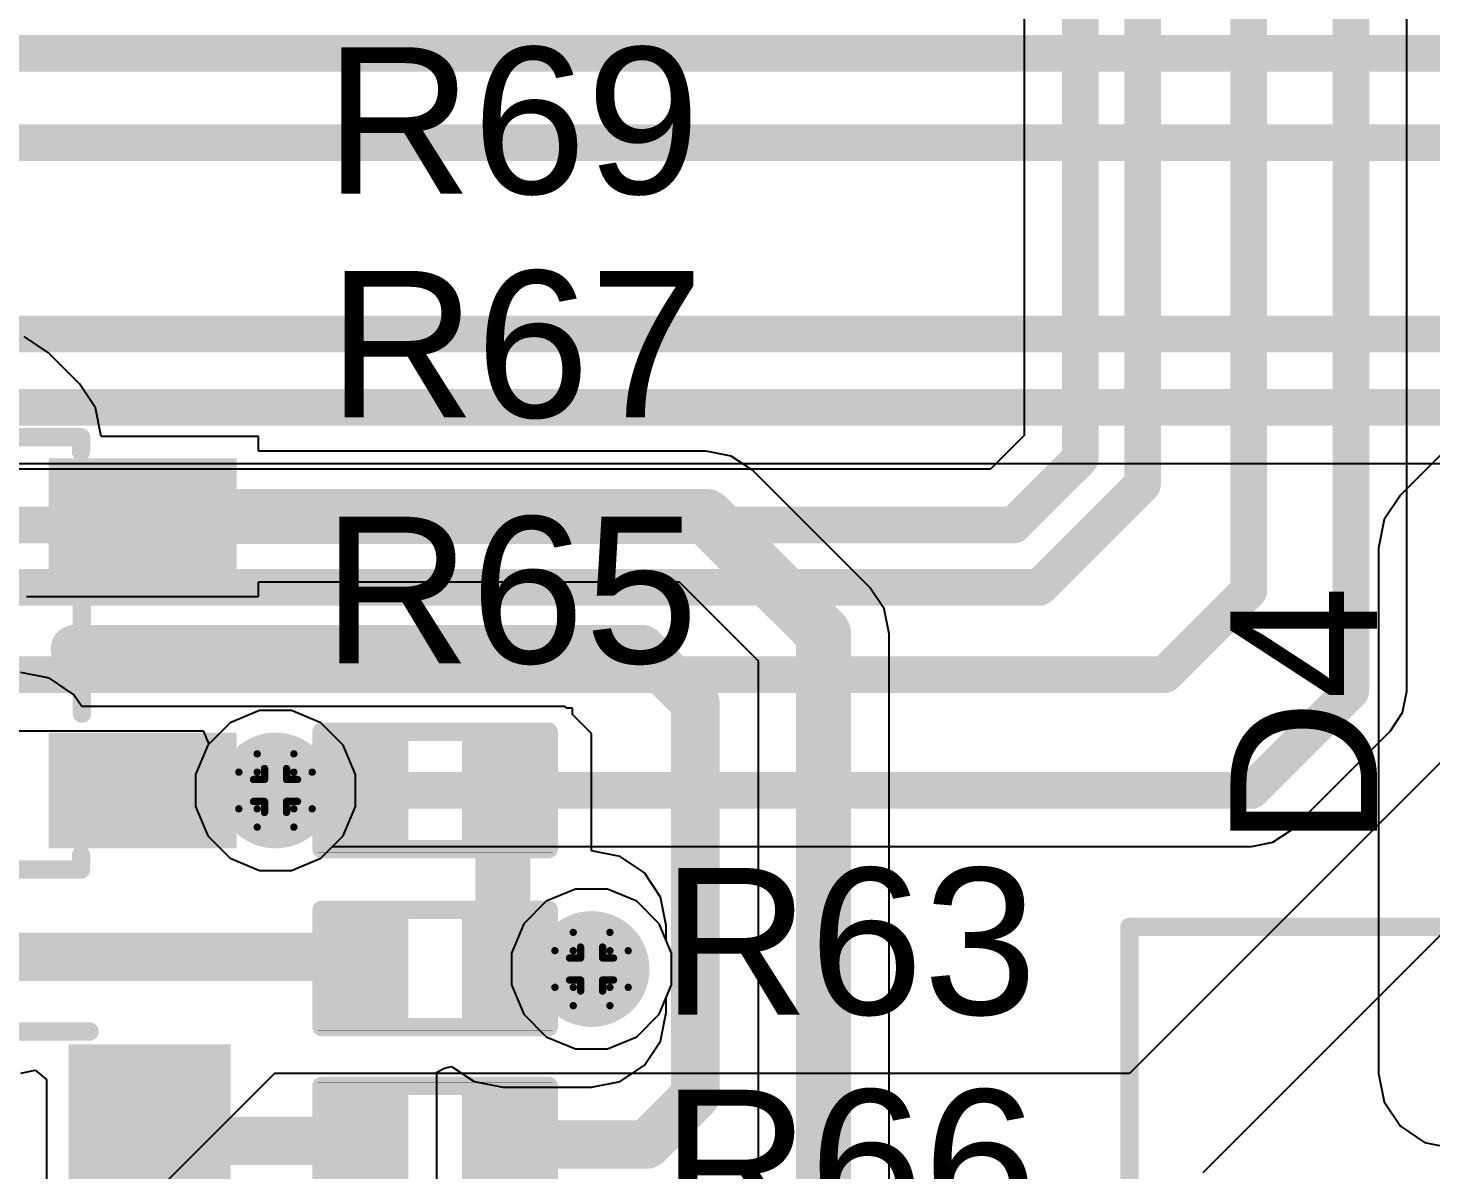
# Model space of a CAD drawing. Header units: inches. Extents: x -3 to 5259, y -3 to 5282.
# Drawn here: x 21.39 to 31.11, y 20.92 to 28.84 of the extents above; entities that cross this region are included whole.
import ezdxf

# ---------------------------------------------------------------- set-up
doc = ezdxf.new("R2010")
doc.units = ezdxf.units.IN
for name, color, linetype in [('Bottom Layer', 5, 'Continuous'), ('Bottom Solder', 6, 'Continuous'), ('Drill Drawing', 1, 'Continuous'), ('Layer 1', 16, 'Continuous'), ('Layer 2', 76, 'Continuous'), ('Top Layer', 1, 'Continuous'), ('Top Overlay', 2, 'Continuous'), ('Top Paste', 8, 'Continuous'), ('Top Solder', 216, 'Continuous'), ('Via Holes', 16, 'Continuous')]:
    doc.layers.add(name, color=color, linetype=linetype)
doc.styles.add('Arial', font='', dxfattribs={"height": 0.2})
doc.styles.get('Arial').set_extended_font_data('Arial')

# ---------------------------------------------------------------- blocks, each defined once
blk = doc.blocks.new('SOT_23_5_23')
at = {"layer": 'Top Layer'}
for points in [[(-1.85, 1.25), (-0.75, 1.25), (-0.75, 0.65), (-1.85, 0.65)], [(0.75, 1.25), (1.85, 1.25), (1.85, 0.65), (0.75, 0.65)], [(-1.85, 0.3), (-0.75, 0.3), (-0.75, -0.3), (-1.85, -0.3)], [(-1.85, -0.65), (-0.75, -0.65), (-0.75, -1.25), (-1.85, -1.25)], [(0.75, -0.65), (1.85, -0.65), (1.85, -1.25), (0.75, -1.25)]]:
    blk.add_hatch(color=1, dxfattribs=at).paths.add_polyline_path(points)
at = {"layer": 'Top Paste'}
for points in [[(-1.85, 1.25), (-0.75, 1.25), (-0.75, 0.65), (-1.85, 0.65)], [(0.75, 1.25), (1.85, 1.25), (1.85, 0.65), (0.75, 0.65)], [(-1.85, 0.3), (-0.75, 0.3), (-0.75, -0.3), (-1.85, -0.3)], [(-1.85, -0.65), (-0.75, -0.65), (-0.75, -1.25), (-1.85, -1.25)], [(0.75, -0.65), (1.85, -0.65), (1.85, -1.25), (0.75, -1.25)]]:
    blk.add_hatch(color=8, dxfattribs=at).paths.add_polyline_path(points)
at = {"layer": 'Top Solder'}
for points in [[(-1.9516, 1.3516), (-0.6484, 1.3516), (-0.6484, 0.5484), (-1.9516, 0.5484)], [(0.6484, 1.3516), (1.9516, 1.3516), (1.9516, 0.5484), (0.6484, 0.5484)], [(-1.9516, 0.4016), (-0.6484, 0.4016), (-0.6484, -0.4016), (-1.9516, -0.4016)], [(-1.9516, -0.5484), (-0.6484, -0.5484), (-0.6484, -1.3516), (-1.9516, -1.3516)], [(0.6484, -0.5484), (1.9516, -0.5484), (1.9516, -1.3516), (0.6484, -1.3516)]]:
    blk.add_hatch(color=216, dxfattribs=at).paths.add_polyline_path(points)
at = {"layer": 'Top Overlay'}
for points in [[(-0.879, 1.3986, 0.127, 0.127, 0), (-0.879, 1.4986, 0.127, 0.127, 0)], [(-0.879, 1.4986, 0.127, 0.127, 0), (0.8736, 1.4986, 0.127, 0.127, 0)], [(0.8736, 1.3986, 0.127, 0.127, 0), (0.8736, 1.4986, 0.127, 0.127, 0)], [(-2.1336, 0.8128, 0.127, 0.127, 0), (-2.1336, 1.0668, 0.127, 0.127, 0)], [(-2.1336, 1.0668, 0.127, 0.127, 0), (-2.0066, 0.9398, 0.127, 0.127, 0)], [(-2.1336, 0.8128, 0.127, 0.127, 0), (-2.0066, 0.9398, 0.127, 0.127, 0)], [(0.88, -0.418, 0.127, 0.127, 0), (0.88, 0.44, 0.127, 0.127, 0)], [(-0.879, -1.4986, 0.127, 0.127, 0), (-0.879, -1.3986, 0.127, 0.127, 0)], [(0.8736, -1.4986, 0.127, 0.127, 0), (0.8736, -1.3986, 0.127, 0.127, 0)], [(-0.879, -1.4986, 0.127, 0.127, 0), (0.8736, -1.4986, 0.127, 0.127, 0)]]:
    blk.add_lwpolyline(points, format="xyseb", dxfattribs=at)
for points in [[(-0.9108, 1.4986, 0.0635, 0.0635, 1), (-0.8473, 1.4986, 0.0635, 0.0635, 1)], [(-0.9108, 1.4986, 0.0635, 0.0635, 1), (-0.8473, 1.4986, 0.0635, 0.0635, 1)], [(0.8418, 1.4986, 0.0635, 0.0635, 1), (0.9053, 1.4986, 0.0635, 0.0635, 1)], [(0.8418, 1.4986, 0.0635, 0.0635, 1), (0.9053, 1.4986, 0.0635, 0.0635, 1)], [(-0.9108, 1.3986, 0.0635, 0.0635, 1), (-0.8473, 1.3986, 0.0635, 0.0635, 1)], [(0.8418, 1.3986, 0.0635, 0.0635, 1), (0.9053, 1.3986, 0.0635, 0.0635, 1)], [(-2.1654, 1.0668, 0.0635, 0.0635, 1), (-2.1019, 1.0668, 0.0635, 0.0635, 1)], [(-2.1654, 1.0668, 0.0635, 0.0635, 1), (-2.1019, 1.0668, 0.0635, 0.0635, 1)], [(-2.0383, 0.9398, 0.0635, 0.0635, 1), (-1.9748, 0.9398, 0.0635, 0.0635, 1)], [(-2.0383, 0.9398, 0.0635, 0.0635, 1), (-1.9748, 0.9398, 0.0635, 0.0635, 1)], [(-2.1654, 0.8128, 0.0635, 0.0635, 1), (-2.1019, 0.8128, 0.0635, 0.0635, 1)], [(-2.1654, 0.8128, 0.0635, 0.0635, 1), (-2.1019, 0.8128, 0.0635, 0.0635, 1)], [(0.8483, 0.44, 0.0635, 0.0635, 1), (0.9118, 0.44, 0.0635, 0.0635, 1)], [(0.8483, -0.418, 0.0635, 0.0635, 1), (0.9118, -0.418, 0.0635, 0.0635, 1)], [(-0.9108, -1.3986, 0.0635, 0.0635, 1), (-0.8473, -1.3986, 0.0635, 0.0635, 1)], [(0.8418, -1.3986, 0.0635, 0.0635, 1), (0.9053, -1.3986, 0.0635, 0.0635, 1)], [(-0.9108, -1.4986, 0.0635, 0.0635, 1), (-0.8473, -1.4986, 0.0635, 0.0635, 1)], [(-0.9108, -1.4986, 0.0635, 0.0635, 1), (-0.8473, -1.4986, 0.0635, 0.0635, 1)], [(0.8418, -1.4986, 0.0635, 0.0635, 1), (0.9053, -1.4986, 0.0635, 0.0635, 1)], [(0.8418, -1.4986, 0.0635, 0.0635, 1), (0.9053, -1.4986, 0.0635, 0.0635, 1)]]:
    blk.add_lwpolyline(points, format="xyseb", close=True, dxfattribs=at)
blk = doc.blocks.new('R___0402_94')
at = {"layer": 'Top Layer'}
for points in [[(-0.6985, -0.3175), (-0.6985, 0.3175), (-0.2413, 0.3175), (-0.2413, -0.3175)], [(0.2413, -0.3175), (0.2413, 0.3175), (0.6985, 0.3175), (0.6985, -0.3175)]]:
    blk.add_hatch(color=1, dxfattribs=at).paths.add_polyline_path(points)
at = {"layer": 'Top Paste'}
for points in [[(-0.6985, -0.3175), (-0.6985, 0.3175), (-0.2413, 0.3175), (-0.2413, -0.3175)], [(0.2413, -0.3175), (0.2413, 0.3175), (0.6985, 0.3175), (0.6985, -0.3175)]]:
    blk.add_hatch(color=8, dxfattribs=at).paths.add_polyline_path(points)
at = {"layer": 'Top Solder'}
for points in [[(-0.7535, -0.3725), (-0.7535, 0.3725), (-0.1863, 0.3725), (-0.1863, -0.3725)], [(0.1863, -0.3725), (0.1863, 0.3725), (0.7535, 0.3725), (0.7535, -0.3725)]]:
    blk.add_hatch(color=216, dxfattribs=at).paths.add_polyline_path(points)
at = {"layer": 'Top Overlay'}
for points in [[(0.7874, 0.4064, 0.127, 0.127, 0), (-0.7874, 0.4064, 0.127, 0.127, 0)], [(-0.7874, 0.4064, 0.127, 0.127, 0), (-0.7874, -0.4064, 0.127, 0.127, 0)], [(0.7874, 0.4064, 0.127, 0.127, 0), (0.7874, -0.4064, 0.127, 0.127, 0)], [(0.7874, -0.4064, 0.127, 0.127, 0), (-0.7874, -0.4064, 0.127, 0.127, 0)], [(0.8128, -0.4318, 0.00323, 0.00323, 0), (-0.8128, -0.4318, 0.00323, 0.00323, 0)]]:
    blk.add_lwpolyline(points, format="xyseb", dxfattribs=at)
for points in [[(-0.8191, 0.4064, 0.0635, 0.0635, 1), (-0.7556, 0.4064, 0.0635, 0.0635, 1)], [(-0.8191, 0.4064, 0.0635, 0.0635, 1), (-0.7556, 0.4064, 0.0635, 0.0635, 1)], [(0.7556, 0.4064, 0.0635, 0.0635, 1), (0.8191, 0.4064, 0.0635, 0.0635, 1)], [(0.7556, 0.4064, 0.0635, 0.0635, 1), (0.8191, 0.4064, 0.0635, 0.0635, 1)], [(-0.8191, -0.4064, 0.0635, 0.0635, 1), (-0.7556, -0.4064, 0.0635, 0.0635, 1)], [(-0.8191, -0.4064, 0.0635, 0.0635, 1), (-0.7556, -0.4064, 0.0635, 0.0635, 1)], [(0.7556, -0.4064, 0.0635, 0.0635, 1), (0.8191, -0.4064, 0.0635, 0.0635, 1)], [(0.7556, -0.4064, 0.0635, 0.0635, 1), (0.8191, -0.4064, 0.0635, 0.0635, 1)], [(-0.8136, -0.4318, 0.00161, 0.00161, 1), (-0.812, -0.4318, 0.00161, 0.00161, 1)], [(0.812, -0.4318, 0.00161, 0.00161, 1), (0.8136, -0.4318, 0.00161, 0.00161, 1)]]:
    blk.add_lwpolyline(points, format="xyseb", close=True, dxfattribs=at)
blk = doc.blocks.new('R___0402_95')
at = {"layer": 'Top Layer'}
for points in [[(-0.6985, -0.3175), (-0.6985, 0.3175), (-0.2413, 0.3175), (-0.2413, -0.3175)], [(0.2413, -0.3175), (0.2413, 0.3175), (0.6985, 0.3175), (0.6985, -0.3175)]]:
    blk.add_hatch(color=1, dxfattribs=at).paths.add_polyline_path(points)
at = {"layer": 'Top Paste'}
for points in [[(-0.6985, -0.3175), (-0.6985, 0.3175), (-0.2413, 0.3175), (-0.2413, -0.3175)], [(0.2413, -0.3175), (0.2413, 0.3175), (0.6985, 0.3175), (0.6985, -0.3175)]]:
    blk.add_hatch(color=8, dxfattribs=at).paths.add_polyline_path(points)
at = {"layer": 'Top Solder'}
for points in [[(-0.7535, -0.3725), (-0.7535, 0.3725), (-0.1863, 0.3725), (-0.1863, -0.3725)], [(0.1863, -0.3725), (0.1863, 0.3725), (0.7535, 0.3725), (0.7535, -0.3725)]]:
    blk.add_hatch(color=216, dxfattribs=at).paths.add_polyline_path(points)
at = {"layer": 'Top Overlay'}
for points in [[(-0.7874, 0.4064, 0.127, 0.127, 0), (0.7874, 0.4064, 0.127, 0.127, 0)], [(-0.7874, -0.4064, 0.127, 0.127, 0), (-0.7874, 0.4064, 0.127, 0.127, 0)], [(0.7874, -0.4064, 0.127, 0.127, 0), (0.7874, 0.4064, 0.127, 0.127, 0)], [(-0.7874, -0.4064, 0.127, 0.127, 0), (0.7874, -0.4064, 0.127, 0.127, 0)], [(-0.8128, -0.4318, 0.00323, 0.00323, 0), (0.8128, -0.4318, 0.00323, 0.00323, 0)]]:
    blk.add_lwpolyline(points, format="xyseb", dxfattribs=at)
for points in [[(-0.8191, 0.4064, 0.0635, 0.0635, 1), (-0.7556, 0.4064, 0.0635, 0.0635, 1)], [(-0.8191, 0.4064, 0.0635, 0.0635, 1), (-0.7556, 0.4064, 0.0635, 0.0635, 1)], [(0.7556, 0.4064, 0.0635, 0.0635, 1), (0.8191, 0.4064, 0.0635, 0.0635, 1)], [(0.7556, 0.4064, 0.0635, 0.0635, 1), (0.8191, 0.4064, 0.0635, 0.0635, 1)], [(-0.8191, -0.4064, 0.0635, 0.0635, 1), (-0.7556, -0.4064, 0.0635, 0.0635, 1)], [(-0.8191, -0.4064, 0.0635, 0.0635, 1), (-0.7556, -0.4064, 0.0635, 0.0635, 1)], [(0.7556, -0.4064, 0.0635, 0.0635, 1), (0.8191, -0.4064, 0.0635, 0.0635, 1)], [(0.7556, -0.4064, 0.0635, 0.0635, 1), (0.8191, -0.4064, 0.0635, 0.0635, 1)], [(-0.8136, -0.4318, 0.00161, 0.00161, 1), (-0.812, -0.4318, 0.00161, 0.00161, 1)], [(0.812, -0.4318, 0.00161, 0.00161, 1), (0.8136, -0.4318, 0.00161, 0.00161, 1)]]:
    blk.add_lwpolyline(points, format="xyseb", close=True, dxfattribs=at)
blk = doc.blocks.new('R___0402_97')
at = {"layer": 'Top Layer'}
for points in [[(-0.6985, -0.3175), (-0.6985, 0.3175), (-0.2413, 0.3175), (-0.2413, -0.3175)], [(0.2413, -0.3175), (0.2413, 0.3175), (0.6985, 0.3175), (0.6985, -0.3175)]]:
    blk.add_hatch(color=1, dxfattribs=at).paths.add_polyline_path(points)
at = {"layer": 'Top Paste'}
for points in [[(-0.6985, -0.3175), (-0.6985, 0.3175), (-0.2413, 0.3175), (-0.2413, -0.3175)], [(0.2413, -0.3175), (0.2413, 0.3175), (0.6985, 0.3175), (0.6985, -0.3175)]]:
    blk.add_hatch(color=8, dxfattribs=at).paths.add_polyline_path(points)
at = {"layer": 'Top Solder'}
for points in [[(-0.7535, -0.3725), (-0.7535, 0.3725), (-0.1863, 0.3725), (-0.1863, -0.3725)], [(0.1863, -0.3725), (0.1863, 0.3725), (0.7535, 0.3725), (0.7535, -0.3725)]]:
    blk.add_hatch(color=216, dxfattribs=at).paths.add_polyline_path(points)
at = {"layer": 'Top Overlay'}
for points in [[(-0.7874, 0.4064, 0.127, 0.127, 0), (0.7874, 0.4064, 0.127, 0.127, 0)], [(-0.7874, -0.4064, 0.127, 0.127, 0), (-0.7874, 0.4064, 0.127, 0.127, 0)], [(0.7874, -0.4064, 0.127, 0.127, 0), (0.7874, 0.4064, 0.127, 0.127, 0)], [(-0.7874, -0.4064, 0.127, 0.127, 0), (0.7874, -0.4064, 0.127, 0.127, 0)], [(-0.8128, -0.4318, 0.00323, 0.00323, 0), (0.8128, -0.4318, 0.00323, 0.00323, 0)]]:
    blk.add_lwpolyline(points, format="xyseb", dxfattribs=at)
for points in [[(-0.8191, 0.4064, 0.0635, 0.0635, 1), (-0.7556, 0.4064, 0.0635, 0.0635, 1)], [(-0.8191, 0.4064, 0.0635, 0.0635, 1), (-0.7556, 0.4064, 0.0635, 0.0635, 1)], [(0.7556, 0.4064, 0.0635, 0.0635, 1), (0.8191, 0.4064, 0.0635, 0.0635, 1)], [(0.7556, 0.4064, 0.0635, 0.0635, 1), (0.8191, 0.4064, 0.0635, 0.0635, 1)], [(-0.8191, -0.4064, 0.0635, 0.0635, 1), (-0.7556, -0.4064, 0.0635, 0.0635, 1)], [(-0.8191, -0.4064, 0.0635, 0.0635, 1), (-0.7556, -0.4064, 0.0635, 0.0635, 1)], [(0.7556, -0.4064, 0.0635, 0.0635, 1), (0.8191, -0.4064, 0.0635, 0.0635, 1)], [(0.7556, -0.4064, 0.0635, 0.0635, 1), (0.8191, -0.4064, 0.0635, 0.0635, 1)], [(-0.8136, -0.4318, 0.00161, 0.00161, 1), (-0.812, -0.4318, 0.00161, 0.00161, 1)], [(0.812, -0.4318, 0.00161, 0.00161, 1), (0.8136, -0.4318, 0.00161, 0.00161, 1)]]:
    blk.add_lwpolyline(points, format="xyseb", close=True, dxfattribs=at)
blk = doc.blocks.new('SOT_23_164')
at = {"layer": 'Top Layer'}
for points in [[(-0.41, 1.46), (0.41, 1.46), (0.41, 0.54), (-0.41, 0.54)], [(-1.36, -0.54), (-0.54, -0.54), (-0.54, -1.46), (-1.36, -1.46)], [(0.54, -0.54), (1.36, -0.54), (1.36, -1.46), (0.54, -1.46)]]:
    blk.add_hatch(color=1, dxfattribs=at).paths.add_polyline_path(points)
at = {"layer": 'Top Paste'}
for points in [[(-0.41, 1.46), (0.41, 1.46), (0.41, 0.54), (-0.41, 0.54)], [(-1.36, -0.54), (-0.54, -0.54), (-0.54, -1.46), (-1.36, -1.46)], [(0.54, -0.54), (1.36, -0.54), (1.36, -1.46), (0.54, -1.46)]]:
    blk.add_hatch(color=8, dxfattribs=at).paths.add_polyline_path(points)
at = {"layer": 'Top Solder'}
for points in [[(-0.5116, 1.5616), (0.5116, 1.5616), (0.5116, 0.4384), (-0.5116, 0.4384)], [(-1.4616, -0.4384), (-0.4384, -0.4384), (-0.4384, -1.5616), (-1.4616, -1.5616)], [(0.4384, -0.4384), (1.4616, -0.4384), (1.4616, -1.5616), (0.4384, -1.5616)]]:
    blk.add_hatch(color=216, dxfattribs=at).paths.add_polyline_path(points)
at = {"layer": 'Top Overlay'}
for points in [[(-1.5494, 0.8128, 0.127, 0.127, 0), (-1.5494, -0.5842, 0.127, 0.127, 0)], [(-1.5494, 0.8128, 0.127, 0.127, 0), (-0.5588, 0.8128, 0.127, 0.127, 0)], [(0.5588, 0.8128, 0.127, 0.127, 0), (1.5494, 0.8128, 0.127, 0.127, 0)], [(1.5494, 0.8128, 0.127, 0.127, 0), (1.5494, -0.5842, 0.127, 0.127, 0)], [(-0.3302, -0.7874, 0.127, 0.127, 0), (0.3302, -0.7874, 0.127, 0.127, 0)], [(-1.6764, -1.0414, 0.127, 0.127, 0), (-1.5494, -1.1684, 0.127, 0.127, 0)], [(-1.6764, -1.0414, 0.127, 0.127, 0), (-1.6764, -1.2954, 0.127, 0.127, 0)], [(-1.5494, -1.1684, 0.127, 0.127, 0), (-1.6764, -1.2954, 0.127, 0.127, 0)]]:
    blk.add_lwpolyline(points, format="xyseb", dxfattribs=at)
for points in [[(-1.5812, 0.8128, 0.0635, 0.0635, 1), (-1.5176, 0.8128, 0.0635, 0.0635, 1)], [(-1.5812, 0.8128, 0.0635, 0.0635, 1), (-1.5176, 0.8128, 0.0635, 0.0635, 1)], [(-0.5905, 0.8128, 0.0635, 0.0635, 1), (-0.5271, 0.8128, 0.0635, 0.0635, 1)], [(0.5271, 0.8128, 0.0635, 0.0635, 1), (0.5905, 0.8128, 0.0635, 0.0635, 1)], [(1.5176, 0.8128, 0.0635, 0.0635, 1), (1.5812, 0.8128, 0.0635, 0.0635, 1)], [(1.5176, 0.8128, 0.0635, 0.0635, 1), (1.5812, 0.8128, 0.0635, 0.0635, 1)], [(-1.5812, -0.5842, 0.0635, 0.0635, 1), (-1.5177, -0.5842, 0.0635, 0.0635, 1)], [(1.5177, -0.5842, 0.0635, 0.0635, 1), (1.5812, -0.5842, 0.0635, 0.0635, 1)], [(-0.3619, -0.7874, 0.0635, 0.0635, 1), (-0.2984, -0.7874, 0.0635, 0.0635, 1)], [(0.2984, -0.7874, 0.0635, 0.0635, 1), (0.3619, -0.7874, 0.0635, 0.0635, 1)], [(-1.7082, -1.0414, 0.0635, 0.0635, 1), (-1.6446, -1.0414, 0.0635, 0.0635, 1)], [(-1.7082, -1.0414, 0.0635, 0.0635, 1), (-1.6446, -1.0414, 0.0635, 0.0635, 1)], [(-1.5812, -1.1684, 0.0635, 0.0635, 1), (-1.5176, -1.1684, 0.0635, 0.0635, 1)], [(-1.5812, -1.1684, 0.0635, 0.0635, 1), (-1.5176, -1.1684, 0.0635, 0.0635, 1)], [(-1.7082, -1.2954, 0.0635, 0.0635, 1), (-1.6446, -1.2954, 0.0635, 0.0635, 1)], [(-1.7082, -1.2954, 0.0635, 0.0635, 1), (-1.6446, -1.2954, 0.0635, 0.0635, 1)]]:
    blk.add_lwpolyline(points, format="xyseb", close=True, dxfattribs=at)
blk = doc.blocks.new('SRP1265A_150M_177')
at = {"layer": 'Top Overlay'}
for points in [[(6.3262, -3.0624, 0.127, 0.127, 0), (6.3262, -6.3262, 0.127, 0.127, 0)], [(6.3262, -6.3262, 0.127, 0.127, 0), (-6.3262, -6.3262, 0.127, 0.127, 0)]]:
    blk.add_lwpolyline(points, format="xyseb", dxfattribs=at)
blk.add_lwpolyline([(6.2945, -6.3262, 0.0635, 0.0635, 1), (6.358, -6.3262, 0.0635, 0.0635, 1)], format="xyseb", close=True, dxfattribs=at)
blk.add_lwpolyline([(6.2945, -6.3262, 0.0635, 0.0635, 1), (6.358, -6.3262, 0.0635, 0.0635, 1)], format="xyseb", close=True, dxfattribs=at)

msp = doc.modelspace()

# ---------------------------------------------------------------- hatches: boundary and pattern name
at = {"layer": 'Bottom Layer'}
h = msp.add_hatch(color=5, dxfattribs=at)
edge = h.paths.add_edge_path()
edge.add_arc((23.1003, 23.5514), 0.3, 0, 360)
h = msp.add_hatch(color=5, dxfattribs=at)
edge = h.paths.add_edge_path()
edge.add_arc((25.2903, 22.3136), 0.3, 0, 360)
at = {"layer": 'Bottom Solder'}
h = msp.add_hatch(color=6, dxfattribs=at)
edge = h.paths.add_edge_path()
edge.add_arc((23.1003, 23.5514), 0.4016, 0, 360)
h = msp.add_hatch(color=6, dxfattribs=at)
edge = h.paths.add_edge_path()
edge.add_arc((25.2903, 22.3136), 0.4016, 0, 360)
at = {"layer": 'Layer 1'}
h = msp.add_hatch(color=16, dxfattribs=at)
edge = h.paths.add_edge_path()
edge.add_arc((23.1003, 23.5514), 0.3, 0, 360)
h = msp.add_hatch(color=16, dxfattribs=at)
edge = h.paths.add_edge_path()
edge.add_arc((25.2903, 22.3136), 0.3, 0, 360)
at = {"layer": 'Layer 2'}
h = msp.add_hatch(color=76, dxfattribs=at)
edge = h.paths.add_edge_path()
edge.add_arc((23.1003, 23.5514), 0.3, 0, 360)
h = msp.add_hatch(color=76, dxfattribs=at)
edge = h.paths.add_edge_path()
edge.add_arc((25.2903, 22.3136), 0.3, 0, 360)
at = {"layer": 'Top Layer'}
h = msp.add_hatch(color=1, dxfattribs=at)
edge = h.paths.add_edge_path()
edge.add_arc((23.1003, 23.5514), 0.3, 0, 360)
msp.add_hatch(color=1, dxfattribs=at).paths.add_polyline_path([(24.6761, 22.6143), (24.6761, 22.0122), (25.2904, 22.0122), (25.2904, 22.6143)])
h = msp.add_hatch(color=1, dxfattribs=at)
edge = h.paths.add_edge_path()
edge.add_arc((25.2903, 22.3136), 0.3, 0, 360)
at = {"layer": 'Top Solder'}
h = msp.add_hatch(color=216, dxfattribs=at)
edge = h.paths.add_edge_path()
edge.add_arc((23.1003, 23.5514), 0.4016, 0, 360)
h = msp.add_hatch(color=216, dxfattribs=at)
edge = h.paths.add_edge_path()
edge.add_arc((25.2903, 22.3136), 0.4016, 0, 360)
at = {"layer": 'Via Holes'}
h = msp.add_hatch(color=7, dxfattribs=at)
edge = h.paths.add_edge_path()
edge.add_arc((23.1003, 23.5514), 0.15, 0, 360)
h = msp.add_hatch(color=7, dxfattribs=at)
edge = h.paths.add_edge_path()
edge.add_arc((25.2903, 22.3136), 0.15, 0, 360)

# ---------------------------------------------------------------- linework, layer by layer
at = {"layer": 'Bottom Layer'}
for p, q in [((28.2881, 48.0699), (28.2881, 26.0135)), ((30.9407, 24.2403), (30.9407, 45.6892)), ((28.2881, 26.0135), (28.0543, 25.7796)), ((28.0543, 25.7796), (11.372, 25.7796)), ((30.9111, 24.0917), (30.9407, 24.2403)), ((30.8269, 23.9656), (30.9111, 24.0917)), ((21.1422, 23.9661), (22.5988, 23.9661)), ((22.5988, 23.9661), (22.6376, 23.8722)), ((30.138, 23.2767), (30.8269, 23.9656)), ((22.6306, 23.8652), (22.5463, 23.6616)), ((22.6376, 23.8722), (22.6306, 23.8652)), ((22.5463, 23.6616), (22.5463, 23.4412)), ((22.5463, 23.4412), (22.6306, 23.2376)), ((22.6306, 23.2376), (22.7865, 23.0818)), ((30.012, 23.1925), (30.138, 23.2767)), ((23.4141, 23.0818), (23.4953, 23.163)), ((23.4953, 23.163), (29.8633, 23.163)), ((29.8633, 23.163), (30.012, 23.1925)), ((22.7865, 23.0818), (22.9901, 22.9974)), ((23.2105, 22.9974), (23.4141, 23.0818)), ((22.9901, 22.9974), (23.2105, 22.9974))]:
    msp.add_line(p, q, dxfattribs=at)
for points in [[(28.6766, 25.8526, 0.254, 0.254, 0), (28.6766, 48.0699, 0.254, 0.254, 0)], [(29.1084, 25.6737, 0.254, 0.254, 0), (29.1084, 47.891, 0.254, 0.254, 0)], [(29.845, 24.9362, 0.254, 0.254, 0), (29.845, 46.7366, 0.254, 0.254, 0)], [(30.5522, 24.2403, 0.254, 0.254, 0), (30.5522, 45.8501, 0.254, 0.254, 0)], [(28.2152, 25.3912, 0.254, 0.254, 0), (28.6766, 25.8526, 0.254, 0.254, 0)], [(28.3941, 24.9594, 0.254, 0.254, 0), (29.1084, 25.6737, 0.254, 0.254, 0)], [(11.1505, 25.3912, 0.254, 0.254, 0), (28.2152, 25.3912, 0.254, 0.254, 0)], [(11.1505, 24.9594, 0.254, 0.254, 0), (28.3941, 24.9594, 0.254, 0.254, 0)], [(29.2634, 24.3546, 0.254, 0.254, 0), (29.845, 24.9362, 0.254, 0.254, 0)], [(20.7472, 24.3546, 0.254, 0.254, 0), (29.2634, 24.3546, 0.254, 0.254, 0)], [(29.8633, 23.5514, 0.254, 0.254, 0), (30.5522, 24.2403, 0.254, 0.254, 0)], [(23.1003, 23.5514, 0.254, 0.254, 0), (29.8633, 23.5514, 0.254, 0.254, 0)]]:
    msp.add_lwpolyline(points, format="xyseb", dxfattribs=at)
for points in [[(28.6131, 25.8526, 0.127, 0.127, 1), (28.7401, 25.8526, 0.127, 0.127, 1)], [(28.6131, 25.8526, 0.127, 0.127, 1), (28.7401, 25.8526, 0.127, 0.127, 1)], [(29.0449, 25.6737, 0.127, 0.127, 1), (29.1719, 25.6737, 0.127, 0.127, 1)], [(29.0449, 25.6737, 0.127, 0.127, 1), (29.1719, 25.6737, 0.127, 0.127, 1)], [(28.1517, 25.3912, 0.127, 0.127, 1), (28.2787, 25.3912, 0.127, 0.127, 1)], [(28.1517, 25.3912, 0.127, 0.127, 1), (28.2787, 25.3912, 0.127, 0.127, 1)], [(28.3306, 24.9594, 0.127, 0.127, 1), (28.4576, 24.9594, 0.127, 0.127, 1)], [(28.3306, 24.9594, 0.127, 0.127, 1), (28.4576, 24.9594, 0.127, 0.127, 1)], [(29.7815, 24.9362, 0.127, 0.127, 1), (29.9085, 24.9362, 0.127, 0.127, 1)], [(29.7815, 24.9362, 0.127, 0.127, 1), (29.9085, 24.9362, 0.127, 0.127, 1)], [(29.1999, 24.3546, 0.127, 0.127, 1), (29.3269, 24.3546, 0.127, 0.127, 1)], [(29.1999, 24.3546, 0.127, 0.127, 1), (29.3269, 24.3546, 0.127, 0.127, 1)], [(30.4887, 24.2403, 0.127, 0.127, 1), (30.6157, 24.2403, 0.127, 0.127, 1)], [(30.4887, 24.2403, 0.127, 0.127, 1), (30.6157, 24.2403, 0.127, 0.127, 1)], [(23.0368, 23.5514, 0.127, 0.127, 1), (23.1638, 23.5514, 0.127, 0.127, 1)], [(29.7998, 23.5514, 0.127, 0.127, 1), (29.9268, 23.5514, 0.127, 0.127, 1)], [(29.7998, 23.5514, 0.127, 0.127, 1), (29.9268, 23.5514, 0.127, 0.127, 1)]]:
    msp.add_lwpolyline(points, format="xyseb", close=True, dxfattribs=at)
at = {"layer": 'Drill Drawing'}
for points in [[(22.9733, 23.6784, 0.0508, 0.0508, 0), (22.9733, 23.8054, 0.0508, 0.0508, 0)], [(22.9733, 23.8054, 0.0508, 0.0508, 0), (23.2273, 23.8054, 0.0508, 0.0508, 0)], [(23.2273, 23.6784, 0.0508, 0.0508, 0), (23.2273, 23.8054, 0.0508, 0.0508, 0)], [(23.0241, 23.6276, 0.0508, 0.0508, 0), (23.0241, 23.7038, 0.0508, 0.0508, 0)], [(23.0241, 23.7038, 0.0508, 0.0508, 0), (23.1765, 23.7038, 0.0508, 0.0508, 0)], [(23.1765, 23.6276, 0.0508, 0.0508, 0), (23.1765, 23.7038, 0.0508, 0.0508, 0)], [(22.8463, 23.4244, 0.0508, 0.0508, 0), (22.8463, 23.6784, 0.0508, 0.0508, 0)], [(22.8463, 23.6784, 0.0508, 0.0508, 0), (22.9733, 23.6784, 0.0508, 0.0508, 0)], [(22.9479, 23.4752, 0.0508, 0.0508, 0), (22.9479, 23.6276, 0.0508, 0.0508, 0)], [(22.9479, 23.6276, 0.0508, 0.0508, 0), (23.0241, 23.6276, 0.0508, 0.0508, 0)], [(23.1765, 23.6276, 0.0508, 0.0508, 0), (23.2527, 23.6276, 0.0508, 0.0508, 0)], [(23.2273, 23.6784, 0.0508, 0.0508, 0), (23.3543, 23.6784, 0.0508, 0.0508, 0)], [(23.2527, 23.4752, 0.0508, 0.0508, 0), (23.2527, 23.6276, 0.0508, 0.0508, 0)], [(23.3543, 23.4244, 0.0508, 0.0508, 0), (23.3543, 23.6784, 0.0508, 0.0508, 0)], [(22.8463, 23.4244, 0.0508, 0.0508, 0), (22.9733, 23.4244, 0.0508, 0.0508, 0)], [(22.9479, 23.4752, 0.0508, 0.0508, 0), (23.0241, 23.4752, 0.0508, 0.0508, 0)], [(22.9733, 23.2974, 0.0508, 0.0508, 0), (22.9733, 23.4244, 0.0508, 0.0508, 0)], [(23.0241, 23.399, 0.0508, 0.0508, 0), (23.0241, 23.4752, 0.0508, 0.0508, 0)], [(23.1765, 23.4752, 0.0508, 0.0508, 0), (23.2527, 23.4752, 0.0508, 0.0508, 0)], [(23.1765, 23.399, 0.0508, 0.0508, 0), (23.1765, 23.4752, 0.0508, 0.0508, 0)], [(23.2273, 23.4244, 0.0508, 0.0508, 0), (23.3543, 23.4244, 0.0508, 0.0508, 0)], [(23.2273, 23.2974, 0.0508, 0.0508, 0), (23.2273, 23.4244, 0.0508, 0.0508, 0)], [(23.0241, 23.399, 0.0508, 0.0508, 0), (23.1765, 23.399, 0.0508, 0.0508, 0)], [(22.9733, 23.2974, 0.0508, 0.0508, 0), (23.2273, 23.2974, 0.0508, 0.0508, 0)], [(25.1633, 22.4406, 0.0508, 0.0508, 0), (25.1633, 22.5676, 0.0508, 0.0508, 0)], [(25.1633, 22.5676, 0.0508, 0.0508, 0), (25.4173, 22.5676, 0.0508, 0.0508, 0)], [(25.4173, 22.4406, 0.0508, 0.0508, 0), (25.4173, 22.5676, 0.0508, 0.0508, 0)], [(25.0363, 22.1866, 0.0508, 0.0508, 0), (25.0363, 22.4406, 0.0508, 0.0508, 0)], [(25.0363, 22.4406, 0.0508, 0.0508, 0), (25.1633, 22.4406, 0.0508, 0.0508, 0)], [(25.2141, 22.3898, 0.0508, 0.0508, 0), (25.2141, 22.466, 0.0508, 0.0508, 0)], [(25.2141, 22.466, 0.0508, 0.0508, 0), (25.3665, 22.466, 0.0508, 0.0508, 0)], [(25.3665, 22.3898, 0.0508, 0.0508, 0), (25.3665, 22.466, 0.0508, 0.0508, 0)], [(25.4173, 22.4406, 0.0508, 0.0508, 0), (25.5443, 22.4406, 0.0508, 0.0508, 0)], [(25.5443, 22.1866, 0.0508, 0.0508, 0), (25.5443, 22.4406, 0.0508, 0.0508, 0)], [(25.1379, 22.2374, 0.0508, 0.0508, 0), (25.1379, 22.3898, 0.0508, 0.0508, 0)], [(25.1379, 22.3898, 0.0508, 0.0508, 0), (25.2141, 22.3898, 0.0508, 0.0508, 0)], [(25.3665, 22.3898, 0.0508, 0.0508, 0), (25.4427, 22.3898, 0.0508, 0.0508, 0)], [(25.4427, 22.2374, 0.0508, 0.0508, 0), (25.4427, 22.3898, 0.0508, 0.0508, 0)], [(25.0363, 22.1866, 0.0508, 0.0508, 0), (25.1633, 22.1866, 0.0508, 0.0508, 0)], [(25.1379, 22.2374, 0.0508, 0.0508, 0), (25.2141, 22.2374, 0.0508, 0.0508, 0)], [(25.1633, 22.0596, 0.0508, 0.0508, 0), (25.1633, 22.1866, 0.0508, 0.0508, 0)], [(25.2141, 22.1612, 0.0508, 0.0508, 0), (25.2141, 22.2374, 0.0508, 0.0508, 0)], [(25.2141, 22.1612, 0.0508, 0.0508, 0), (25.3665, 22.1612, 0.0508, 0.0508, 0)], [(25.3665, 22.2374, 0.0508, 0.0508, 0), (25.4427, 22.2374, 0.0508, 0.0508, 0)], [(25.3665, 22.1612, 0.0508, 0.0508, 0), (25.3665, 22.2374, 0.0508, 0.0508, 0)], [(25.4173, 22.1866, 0.0508, 0.0508, 0), (25.5443, 22.1866, 0.0508, 0.0508, 0)], [(25.4173, 22.0596, 0.0508, 0.0508, 0), (25.4173, 22.1866, 0.0508, 0.0508, 0)], [(25.1633, 22.0596, 0.0508, 0.0508, 0), (25.4173, 22.0596, 0.0508, 0.0508, 0)]]:
    msp.add_lwpolyline(points, format="xyseb", dxfattribs=at)
for points in [[(22.9606, 23.8054, 0.0254, 0.0254, 1), (22.986, 23.8054, 0.0254, 0.0254, 1)], [(22.9606, 23.8054, 0.0254, 0.0254, 1), (22.986, 23.8054, 0.0254, 0.0254, 1)], [(23.2146, 23.8054, 0.0254, 0.0254, 1), (23.24, 23.8054, 0.0254, 0.0254, 1)], [(23.2146, 23.8054, 0.0254, 0.0254, 1), (23.24, 23.8054, 0.0254, 0.0254, 1)], [(23.0114, 23.7038, 0.0254, 0.0254, 1), (23.0368, 23.7038, 0.0254, 0.0254, 1)], [(23.0114, 23.7038, 0.0254, 0.0254, 1), (23.0368, 23.7038, 0.0254, 0.0254, 1)], [(23.1638, 23.7038, 0.0254, 0.0254, 1), (23.1892, 23.7038, 0.0254, 0.0254, 1)], [(23.1638, 23.7038, 0.0254, 0.0254, 1), (23.1892, 23.7038, 0.0254, 0.0254, 1)], [(22.8336, 23.6784, 0.0254, 0.0254, 1), (22.859, 23.6784, 0.0254, 0.0254, 1)], [(22.8336, 23.6784, 0.0254, 0.0254, 1), (22.859, 23.6784, 0.0254, 0.0254, 1)], [(22.9352, 23.6276, 0.0254, 0.0254, 1), (22.9606, 23.6276, 0.0254, 0.0254, 1)], [(22.9352, 23.6276, 0.0254, 0.0254, 1), (22.9606, 23.6276, 0.0254, 0.0254, 1)], [(22.9606, 23.6784, 0.0254, 0.0254, 1), (22.986, 23.6784, 0.0254, 0.0254, 1)], [(22.9606, 23.6784, 0.0254, 0.0254, 1), (22.986, 23.6784, 0.0254, 0.0254, 1)], [(23.0114, 23.6276, 0.0254, 0.0254, 1), (23.0368, 23.6276, 0.0254, 0.0254, 1)], [(23.0114, 23.6276, 0.0254, 0.0254, 1), (23.0368, 23.6276, 0.0254, 0.0254, 1)], [(23.1638, 23.6276, 0.0254, 0.0254, 1), (23.1892, 23.6276, 0.0254, 0.0254, 1)], [(23.1638, 23.6276, 0.0254, 0.0254, 1), (23.1892, 23.6276, 0.0254, 0.0254, 1)], [(23.2146, 23.6784, 0.0254, 0.0254, 1), (23.24, 23.6784, 0.0254, 0.0254, 1)], [(23.2146, 23.6784, 0.0254, 0.0254, 1), (23.24, 23.6784, 0.0254, 0.0254, 1)], [(23.24, 23.6276, 0.0254, 0.0254, 1), (23.2654, 23.6276, 0.0254, 0.0254, 1)], [(23.24, 23.6276, 0.0254, 0.0254, 1), (23.2654, 23.6276, 0.0254, 0.0254, 1)], [(23.3416, 23.6784, 0.0254, 0.0254, 1), (23.367, 23.6784, 0.0254, 0.0254, 1)], [(23.3416, 23.6784, 0.0254, 0.0254, 1), (23.367, 23.6784, 0.0254, 0.0254, 1)], [(22.8336, 23.4244, 0.0254, 0.0254, 1), (22.859, 23.4244, 0.0254, 0.0254, 1)], [(22.8336, 23.4244, 0.0254, 0.0254, 1), (22.859, 23.4244, 0.0254, 0.0254, 1)], [(22.9352, 23.4752, 0.0254, 0.0254, 1), (22.9606, 23.4752, 0.0254, 0.0254, 1)], [(22.9352, 23.4752, 0.0254, 0.0254, 1), (22.9606, 23.4752, 0.0254, 0.0254, 1)], [(22.9606, 23.4244, 0.0254, 0.0254, 1), (22.986, 23.4244, 0.0254, 0.0254, 1)], [(22.9606, 23.4244, 0.0254, 0.0254, 1), (22.986, 23.4244, 0.0254, 0.0254, 1)], [(23.0114, 23.4752, 0.0254, 0.0254, 1), (23.0368, 23.4752, 0.0254, 0.0254, 1)], [(23.0114, 23.4752, 0.0254, 0.0254, 1), (23.0368, 23.4752, 0.0254, 0.0254, 1)], [(23.1638, 23.4752, 0.0254, 0.0254, 1), (23.1892, 23.4752, 0.0254, 0.0254, 1)], [(23.1638, 23.4752, 0.0254, 0.0254, 1), (23.1892, 23.4752, 0.0254, 0.0254, 1)], [(23.2146, 23.4244, 0.0254, 0.0254, 1), (23.24, 23.4244, 0.0254, 0.0254, 1)], [(23.2146, 23.4244, 0.0254, 0.0254, 1), (23.24, 23.4244, 0.0254, 0.0254, 1)], [(23.24, 23.4752, 0.0254, 0.0254, 1), (23.2654, 23.4752, 0.0254, 0.0254, 1)], [(23.24, 23.4752, 0.0254, 0.0254, 1), (23.2654, 23.4752, 0.0254, 0.0254, 1)], [(23.3416, 23.4244, 0.0254, 0.0254, 1), (23.367, 23.4244, 0.0254, 0.0254, 1)], [(23.3416, 23.4244, 0.0254, 0.0254, 1), (23.367, 23.4244, 0.0254, 0.0254, 1)], [(23.0114, 23.399, 0.0254, 0.0254, 1), (23.0368, 23.399, 0.0254, 0.0254, 1)], [(23.0114, 23.399, 0.0254, 0.0254, 1), (23.0368, 23.399, 0.0254, 0.0254, 1)], [(23.1638, 23.399, 0.0254, 0.0254, 1), (23.1892, 23.399, 0.0254, 0.0254, 1)], [(23.1638, 23.399, 0.0254, 0.0254, 1), (23.1892, 23.399, 0.0254, 0.0254, 1)], [(22.9606, 23.2974, 0.0254, 0.0254, 1), (22.986, 23.2974, 0.0254, 0.0254, 1)], [(22.9606, 23.2974, 0.0254, 0.0254, 1), (22.986, 23.2974, 0.0254, 0.0254, 1)], [(23.2146, 23.2974, 0.0254, 0.0254, 1), (23.24, 23.2974, 0.0254, 0.0254, 1)], [(23.2146, 23.2974, 0.0254, 0.0254, 1), (23.24, 23.2974, 0.0254, 0.0254, 1)], [(25.1506, 22.5676, 0.0254, 0.0254, 1), (25.176, 22.5676, 0.0254, 0.0254, 1)], [(25.1506, 22.5676, 0.0254, 0.0254, 1), (25.176, 22.5676, 0.0254, 0.0254, 1)], [(25.4046, 22.5676, 0.0254, 0.0254, 1), (25.43, 22.5676, 0.0254, 0.0254, 1)], [(25.4046, 22.5676, 0.0254, 0.0254, 1), (25.43, 22.5676, 0.0254, 0.0254, 1)], [(25.0236, 22.4406, 0.0254, 0.0254, 1), (25.049, 22.4406, 0.0254, 0.0254, 1)], [(25.0236, 22.4406, 0.0254, 0.0254, 1), (25.049, 22.4406, 0.0254, 0.0254, 1)], [(25.1506, 22.4406, 0.0254, 0.0254, 1), (25.176, 22.4406, 0.0254, 0.0254, 1)], [(25.1506, 22.4406, 0.0254, 0.0254, 1), (25.176, 22.4406, 0.0254, 0.0254, 1)], [(25.2014, 22.466, 0.0254, 0.0254, 1), (25.2268, 22.466, 0.0254, 0.0254, 1)], [(25.2014, 22.466, 0.0254, 0.0254, 1), (25.2268, 22.466, 0.0254, 0.0254, 1)], [(25.3538, 22.466, 0.0254, 0.0254, 1), (25.3792, 22.466, 0.0254, 0.0254, 1)], [(25.3538, 22.466, 0.0254, 0.0254, 1), (25.3792, 22.466, 0.0254, 0.0254, 1)], [(25.4046, 22.4406, 0.0254, 0.0254, 1), (25.43, 22.4406, 0.0254, 0.0254, 1)], [(25.4046, 22.4406, 0.0254, 0.0254, 1), (25.43, 22.4406, 0.0254, 0.0254, 1)], [(25.5316, 22.4406, 0.0254, 0.0254, 1), (25.557, 22.4406, 0.0254, 0.0254, 1)], [(25.5316, 22.4406, 0.0254, 0.0254, 1), (25.557, 22.4406, 0.0254, 0.0254, 1)], [(25.1252, 22.3898, 0.0254, 0.0254, 1), (25.1506, 22.3898, 0.0254, 0.0254, 1)], [(25.1252, 22.3898, 0.0254, 0.0254, 1), (25.1506, 22.3898, 0.0254, 0.0254, 1)], [(25.2014, 22.3898, 0.0254, 0.0254, 1), (25.2268, 22.3898, 0.0254, 0.0254, 1)], [(25.2014, 22.3898, 0.0254, 0.0254, 1), (25.2268, 22.3898, 0.0254, 0.0254, 1)], [(25.3538, 22.3898, 0.0254, 0.0254, 1), (25.3792, 22.3898, 0.0254, 0.0254, 1)], [(25.3538, 22.3898, 0.0254, 0.0254, 1), (25.3792, 22.3898, 0.0254, 0.0254, 1)], [(25.43, 22.3898, 0.0254, 0.0254, 1), (25.4554, 22.3898, 0.0254, 0.0254, 1)], [(25.43, 22.3898, 0.0254, 0.0254, 1), (25.4554, 22.3898, 0.0254, 0.0254, 1)], [(25.0236, 22.1866, 0.0254, 0.0254, 1), (25.049, 22.1866, 0.0254, 0.0254, 1)], [(25.0236, 22.1866, 0.0254, 0.0254, 1), (25.049, 22.1866, 0.0254, 0.0254, 1)], [(25.1252, 22.2374, 0.0254, 0.0254, 1), (25.1506, 22.2374, 0.0254, 0.0254, 1)], [(25.1252, 22.2374, 0.0254, 0.0254, 1), (25.1506, 22.2374, 0.0254, 0.0254, 1)], [(25.1506, 22.1866, 0.0254, 0.0254, 1), (25.176, 22.1866, 0.0254, 0.0254, 1)], [(25.1506, 22.1866, 0.0254, 0.0254, 1), (25.176, 22.1866, 0.0254, 0.0254, 1)], [(25.2014, 22.2374, 0.0254, 0.0254, 1), (25.2268, 22.2374, 0.0254, 0.0254, 1)], [(25.2014, 22.2374, 0.0254, 0.0254, 1), (25.2268, 22.2374, 0.0254, 0.0254, 1)], [(25.2014, 22.1612, 0.0254, 0.0254, 1), (25.2268, 22.1612, 0.0254, 0.0254, 1)], [(25.2014, 22.1612, 0.0254, 0.0254, 1), (25.2268, 22.1612, 0.0254, 0.0254, 1)], [(25.3538, 22.2374, 0.0254, 0.0254, 1), (25.3792, 22.2374, 0.0254, 0.0254, 1)], [(25.3538, 22.2374, 0.0254, 0.0254, 1), (25.3792, 22.2374, 0.0254, 0.0254, 1)], [(25.3538, 22.1612, 0.0254, 0.0254, 1), (25.3792, 22.1612, 0.0254, 0.0254, 1)], [(25.3538, 22.1612, 0.0254, 0.0254, 1), (25.3792, 22.1612, 0.0254, 0.0254, 1)], [(25.4046, 22.1866, 0.0254, 0.0254, 1), (25.43, 22.1866, 0.0254, 0.0254, 1)], [(25.4046, 22.1866, 0.0254, 0.0254, 1), (25.43, 22.1866, 0.0254, 0.0254, 1)], [(25.43, 22.2374, 0.0254, 0.0254, 1), (25.4554, 22.2374, 0.0254, 0.0254, 1)], [(25.43, 22.2374, 0.0254, 0.0254, 1), (25.4554, 22.2374, 0.0254, 0.0254, 1)], [(25.5316, 22.1866, 0.0254, 0.0254, 1), (25.557, 22.1866, 0.0254, 0.0254, 1)], [(25.5316, 22.1866, 0.0254, 0.0254, 1), (25.557, 22.1866, 0.0254, 0.0254, 1)], [(25.1506, 22.0596, 0.0254, 0.0254, 1), (25.176, 22.0596, 0.0254, 0.0254, 1)], [(25.1506, 22.0596, 0.0254, 0.0254, 1), (25.176, 22.0596, 0.0254, 0.0254, 1)], [(25.4046, 22.0596, 0.0254, 0.0254, 1), (25.43, 22.0596, 0.0254, 0.0254, 1)], [(25.4046, 22.0596, 0.0254, 0.0254, 1), (25.43, 22.0596, 0.0254, 0.0254, 1)]]:
    msp.add_lwpolyline(points, format="xyseb", close=True, dxfattribs=at)
at = {"layer": 'Layer 1'}
for p, q in [((22.7865, 24.0211), (22.6306, 23.8652)), ((22.9901, 24.1054), (22.7865, 24.0211)), ((23.2105, 24.1054), (22.9901, 24.1054)), ((23.4141, 24.0211), (23.2105, 24.1054)), ((23.57, 23.8652), (23.4141, 24.0211)), ((22.6306, 23.8652), (22.5463, 23.6616)), ((23.6543, 23.6616), (23.57, 23.8652)), ((22.5463, 23.6616), (22.5463, 23.4412)), ((23.6543, 23.4412), (23.6543, 23.6616)), ((22.5463, 23.4412), (22.6306, 23.2376)), ((23.57, 23.2376), (23.6543, 23.4412)), ((22.6306, 23.2376), (22.7865, 23.0818)), ((23.4141, 23.0818), (23.57, 23.2376)), ((22.7865, 23.0818), (22.9901, 22.9974)), ((23.2105, 22.9974), (23.4141, 23.0818)), ((22.9901, 22.9974), (23.2105, 22.9974)), ((25.1801, 22.8676), (24.9765, 22.7832)), ((25.4005, 22.8676), (25.1801, 22.8676)), ((25.6042, 22.7832), (25.4005, 22.8676)), ((24.9765, 22.7832), (24.8207, 22.6274)), ((25.76, 22.6274), (25.6042, 22.7832)), ((24.8207, 22.6274), (24.7363, 22.4238)), ((25.8443, 22.4238), (25.76, 22.6274)), ((24.7363, 22.4238), (24.7363, 22.2034)), ((25.8443, 22.2034), (25.8443, 22.4238)), ((24.7363, 22.2034), (24.8207, 21.9998)), ((25.76, 21.9998), (25.8443, 22.2034)), ((24.8207, 21.9998), (24.9765, 21.8439)), ((25.6042, 21.8439), (25.76, 21.9998)), ((24.9765, 21.8439), (25.1801, 21.7596)), ((25.4005, 21.7596), (25.6042, 21.8439)), ((25.1801, 21.7596), (25.4005, 21.7596))]:
    msp.add_line(p, q, dxfattribs=at)
at = {"layer": 'Layer 2'}
for p, q in [((11.4473, 25.8186), (62.69, 25.8186)), ((31.6592, 24.2316), (29.0176, 21.59)), ((22.7865, 24.0211), (22.6306, 23.8652)), ((22.9901, 24.1054), (22.7865, 24.0211)), ((23.2105, 24.1054), (22.9901, 24.1054)), ((23.4141, 24.0211), (23.2105, 24.1054)), ((23.57, 23.8652), (23.4141, 24.0211)), ((22.6306, 23.8652), (22.5463, 23.6616)), ((23.6543, 23.6616), (23.57, 23.8652)), ((22.5463, 23.6616), (22.5463, 23.4412)), ((23.6543, 23.4412), (23.6543, 23.6616)), ((22.5463, 23.4412), (22.6306, 23.2376)), ((23.57, 23.2376), (23.6543, 23.4412)), ((29.5278, 20.903), (32.0436, 23.4188)), ((22.6306, 23.2376), (22.7865, 23.0818)), ((23.4141, 23.0818), (23.57, 23.2376)), ((22.7865, 23.0818), (22.9901, 22.9974)), ((23.2105, 22.9974), (23.4141, 23.0818)), ((22.9901, 22.9974), (23.2105, 22.9974)), ((23.092, 21.59), (22.0995, 20.5975)), ((29.0176, 21.59), (23.092, 21.59))]:
    msp.add_line(p, q, dxfattribs=at)
for points in [[(12.456, 28.6612, 0.254, 0.254, 0), (63.6803, 28.6612, 0.254, 0.254, 0)], [(13.3604, 28.0416, 0.254, 0.254, 0), (63.5815, 28.0416, 0.254, 0.254, 0)], [(7.1685, 26.7151, 0.254, 0.254, 0), (63.289, 26.7151, 0.254, 0.254, 0)], [(6.8944, 26.2071, 0.254, 0.254, 0), (62.8509, 26.2071, 0.254, 0.254, 0)]]:
    msp.add_lwpolyline(points, format="xyseb", dxfattribs=at)
at = {"layer": 'Top Layer'}
for p, q in [((21.5266, 26.5861), (21.3586, 26.6984)), ((21.741, 26.3717), (21.5266, 26.5861)), ((21.8533, 26.2036), (21.741, 26.3717)), ((21.8928, 26.0054), (21.8533, 26.2036)), ((22.9828, 26.0054), (21.8928, 26.0054)), ((22.9828, 25.9046), (22.9828, 26.0054)), ((31.3127, 26.0155), (30.8955, 25.5982)), ((26.0852, 25.9046), (22.9828, 25.9046)), ((26.2586, 25.8701), (26.0852, 25.9046)), ((26.4056, 25.7719), (26.2586, 25.8701)), ((27.2191, 24.9585), (26.4056, 25.7719)), ((30.8955, 25.5982), (30.7832, 25.4302)), ((30.7832, 25.4302), (30.7438, 25.232)), ((30.7438, 25.232), (30.7438, 21.59)), ((22.9828, 24.8974), (22.9828, 24.9982)), ((22.9828, 24.9982), (25.8974, 24.9982)), ((25.8974, 24.9982), (26.4454, 24.4503)), ((21.3748, 24.8974), (22.9828, 24.8974)), ((27.3173, 24.8114), (27.2191, 24.9585)), ((27.2191, 24.9585), (27.2191, 24.9585)), ((27.3518, 24.638), (27.3173, 24.8114)), ((27.3518, 19.7708), (27.3518, 24.638)), ((26.4454, 24.4503), (26.4454, 20.6485)), ((21.533, 24.3299), (21.3348, 24.3694)), ((21.701, 24.2177), (21.533, 24.3299)), ((21.7571, 24.1337), (21.701, 24.2177)), ((25.1043, 24.1337), (21.7571, 24.1337)), ((25.115, 24.1229), (25.1043, 24.1337)), ((25.1587, 24.1229), (25.115, 24.1229)), ((25.1587, 24.0792), (25.1587, 24.1229)), ((25.2903, 23.9476), (25.1587, 24.0792)), ((25.2903, 23.1322), (25.2903, 23.9476)), ((25.2904, 23.1322), (25.2903, 23.1322)), ((25.4886, 23.0928), (25.2904, 23.1322)), ((25.6566, 22.9805), (25.4886, 23.0928)), ((25.7689, 22.8125), (25.6566, 22.9805)), ((25.8083, 22.6143), (25.7689, 22.8125)), ((25.8083, 22.5108), (25.8083, 22.6143)), ((25.8443, 22.4238), (25.8083, 22.5108)), ((25.8443, 22.2034), (25.8443, 22.4238)), ((25.8083, 22.1164), (25.8443, 22.2034)), ((25.8083, 22.0122), (25.8083, 22.1164)), ((25.7689, 21.8139), (25.8083, 22.0122)), ((25.6566, 21.6459), (25.7689, 21.8139)), ((21.3348, 21.592), (21.4353, 21.612)), ((21.4353, 21.612), (21.5138, 21.5476)), ((24.2191, 21.5989), (24.272, 21.6263)), ((24.2191, 20.6485), (24.2191, 21.5989)), ((24.272, 21.6263), (24.3207, 21.6387)), ((24.3207, 21.6387), (24.4779, 21.5336)), ((25.4886, 21.5336), (25.6566, 21.6459)), ((30.7438, 21.59), (30.7832, 21.3918)), ((21.5138, 21.5476), (21.5138, 20.6162)), ((24.4779, 21.5336), (24.6761, 21.4942)), ((24.6761, 21.4942), (25.2904, 21.4942)), ((25.2904, 21.4942), (25.4886, 21.5336)), ((30.7832, 21.3918), (30.8955, 21.2238)), ((30.8955, 21.2238), (31.0635, 21.1115)), ((31.0635, 21.1115), (31.2617, 21.072))]:
    msp.add_line(p, q, dxfattribs=at)
for points in [[(22.1788, 25.4514, 0.381, 0.381, 0), (26.0852, 25.4514, 0.381, 0.381, 0)], [(26.0852, 25.4514, 0.381, 0.381, 0), (26.8986, 24.638, 0.381, 0.381, 0)], [(26.8986, 16.764, 0.381, 0.381, 0), (26.8986, 24.638, 0.381, 0.381, 0)], [(21.7096, 24.5314, 0.3356, 0.3356, 0), (25.6389, 24.5314, 0.3356, 0.3356, 0)], [(25.6389, 24.5314, 0.3356, 0.3356, 0), (26.0096, 24.1607, 0.3356, 0.3356, 0)], [(26.0096, 21.4341, 0.3356, 0.3356, 0), (26.0096, 24.1607, 0.3356, 0.3356, 0)], [(22.1788, 23.5514, 0.508, 0.508, 0), (23.1003, 23.5514, 0.508, 0.508, 0)], [(23.1003, 23.5514, 0.508, 0.508, 0), (23.6749, 23.5514, 0.508, 0.508, 0)], [(24.6761, 22.3169, 0.381, 0.381, 0), (24.6761, 23.5514, 0.381, 0.381, 0)], [(21.1669, 22.3975, 0.3356, 0.3356, 0), (23.6755, 22.3975, 0.3356, 0.3356, 0)], [(23.6755, 22.3975, 0.3356, 0.3356, 0), (23.7363, 22.3367, 0.3356, 0.3356, 0)], [(23.7363, 22.3169, 0.3356, 0.3356, 0), (23.7363, 22.3367, 0.3356, 0.3356, 0)], [(25.6725, 21.097, 0.3356, 0.3356, 0), (26.0096, 21.4341, 0.3356, 0.3356, 0)], [(22.2278, 21.2802, 0.3356, 0.3356, 0), (22.3862, 21.1218, 0.3356, 0.3356, 0)], [(22.0052, 21.1218, 0.3356, 0.3356, 0), (23.7365, 21.1218, 0.3356, 0.3356, 0)], [(23.7364, 21.0969, 0.3356, 0.3356, 0), (23.7365, 21.097, 0.3356, 0.3356, 0)], [(23.7364, 19.8378, 0.3356, 0.3356, 0), (23.7364, 21.0969, 0.3356, 0.3356, 0)], [(24.6763, 21.097, 0.3356, 0.3356, 0), (25.6725, 21.097, 0.3356, 0.3356, 0)]]:
    msp.add_lwpolyline(points, format="xyseb", dxfattribs=at)
for points in [[(22.0835, 25.4514, 0.1905, 0.1905, 1), (22.274, 25.4514, 0.1905, 0.1905, 1)], [(25.9899, 25.4514, 0.1905, 0.1905, 1), (26.1804, 25.4514, 0.1905, 0.1905, 1)], [(25.9899, 25.4514, 0.1905, 0.1905, 1), (26.1804, 25.4514, 0.1905, 0.1905, 1)], [(26.8033, 24.638, 0.1905, 0.1905, 1), (26.9938, 24.638, 0.1905, 0.1905, 1)], [(26.8033, 24.638, 0.1905, 0.1905, 1), (26.9938, 24.638, 0.1905, 0.1905, 1)], [(21.6256, 24.5314, 0.1678, 0.1678, 1), (21.7935, 24.5314, 0.1678, 0.1678, 1)], [(25.555, 24.5314, 0.1678, 0.1678, 1), (25.7228, 24.5314, 0.1678, 0.1678, 1)], [(25.555, 24.5314, 0.1678, 0.1678, 1), (25.7228, 24.5314, 0.1678, 0.1678, 1)], [(25.9257, 24.1607, 0.1678, 0.1678, 1), (26.0935, 24.1607, 0.1678, 0.1678, 1)], [(25.9257, 24.1607, 0.1678, 0.1678, 1), (26.0935, 24.1607, 0.1678, 0.1678, 1)], [(22.0518, 23.5514, 0.254, 0.254, 1), (22.3058, 23.5514, 0.254, 0.254, 1)], [(22.9733, 23.5514, 0.254, 0.254, 1), (23.2273, 23.5514, 0.254, 0.254, 1)], [(22.9733, 23.5514, 0.254, 0.254, 1), (23.2273, 23.5514, 0.254, 0.254, 1)], [(23.5479, 23.5514, 0.254, 0.254, 1), (23.8019, 23.5514, 0.254, 0.254, 1)], [(24.5809, 23.5514, 0.1905, 0.1905, 1), (24.7714, 23.5514, 0.1905, 0.1905, 1)], [(23.5916, 22.3975, 0.1678, 0.1678, 1), (23.7594, 22.3975, 0.1678, 0.1678, 1)], [(23.5916, 22.3975, 0.1678, 0.1678, 1), (23.7594, 22.3975, 0.1678, 0.1678, 1)], [(23.6524, 22.3367, 0.1678, 0.1678, 1), (23.8202, 22.3367, 0.1678, 0.1678, 1)], [(23.6524, 22.3367, 0.1678, 0.1678, 1), (23.8202, 22.3367, 0.1678, 0.1678, 1)], [(23.6524, 22.3169, 0.1678, 0.1678, 1), (23.8202, 22.3169, 0.1678, 0.1678, 1)], [(24.5809, 22.3169, 0.1905, 0.1905, 1), (24.7714, 22.3169, 0.1905, 0.1905, 1)], [(25.9257, 21.4341, 0.1678, 0.1678, 1), (26.0935, 21.4341, 0.1678, 0.1678, 1)], [(25.9257, 21.4341, 0.1678, 0.1678, 1), (26.0935, 21.4341, 0.1678, 0.1678, 1)], [(22.1439, 21.2802, 0.1678, 0.1678, 1), (22.3117, 21.2802, 0.1678, 0.1678, 1)], [(21.9213, 21.1218, 0.1678, 0.1678, 1), (22.0891, 21.1218, 0.1678, 0.1678, 1)], [(22.3023, 21.1218, 0.1678, 0.1678, 1), (22.4701, 21.1218, 0.1678, 0.1678, 1)], [(23.6525, 21.0969, 0.1678, 0.1678, 1), (23.8203, 21.0969, 0.1678, 0.1678, 1)], [(23.6525, 21.0969, 0.1678, 0.1678, 1), (23.8203, 21.0969, 0.1678, 0.1678, 1)], [(23.6526, 21.1218, 0.1678, 0.1678, 1), (23.8204, 21.1218, 0.1678, 0.1678, 1)], [(23.6526, 21.097, 0.1678, 0.1678, 1), (23.8204, 21.097, 0.1678, 0.1678, 1)], [(24.5924, 21.097, 0.1678, 0.1678, 1), (24.7602, 21.097, 0.1678, 0.1678, 1)], [(25.5886, 21.097, 0.1678, 0.1678, 1), (25.7564, 21.097, 0.1678, 0.1678, 1)], [(25.5886, 21.097, 0.1678, 0.1678, 1), (25.7564, 21.097, 0.1678, 0.1678, 1)]]:
    msp.add_lwpolyline(points, format="xyseb", close=True, dxfattribs=at)

# ---------------------------------------------------------------- block references
for name, p in [('SOT_23_5_23', (20.8788, 24.5014)), ('R___0402_95', (24.2062, 23.5514)), ('R___0402_97', (24.2062, 22.3169))]:
    msp.add_blockref(name, p)
for name, p, rotation in [('SRP1265A_150M_177', (35.3438, 16.2788), 180), ('SOT_23_164', (21.2278, 20.3302), 90), ('R___0402_94', (24.2064, 21.097), 180)]:
    msp.add_blockref(name, p, dxfattribs=dict(rotation=rotation))

# ---------------------------------------------------------------- texts
at = {"layer": 'Top Overlay', "style": 'Arial'}
for s, p in [('R69', (23.4395, 27.6882)), ('R67', (23.4627, 26.1379)), ('R65', (23.4271, 24.4336)), ('R63', (25.7747, 21.9981)), ('R66', (25.7747, 20.4607))]:
    msp.add_text(s, height=1.016, dxfattribs=at).set_placement(p)
msp.add_text('D4', height=1.016, rotation=90, dxfattribs=at).set_placement((30.7338, 23.1566))

doc.saveas('drawing.dxf')
